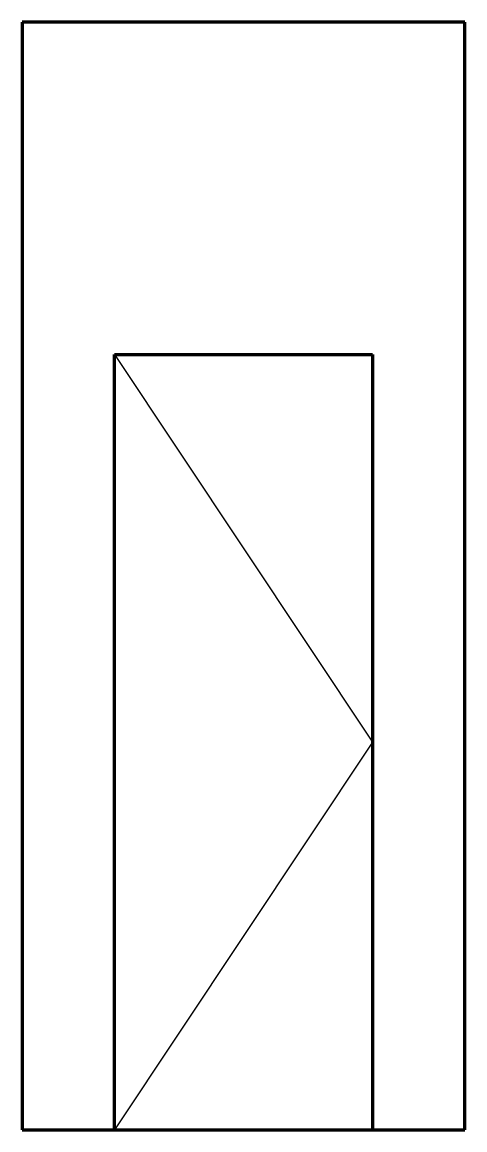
# Model space of a CAD drawing. Header units: millimetres. Extents: x 70 to 150, y 50 to 250.
import ezdxf

# ---------------------------------------------------------------- set-up
doc = ezdxf.new("R2010")
doc.units = ezdxf.units.MM
doc.layers.get('0').update_dxf_attribs({"lineweight": 25, "true_color": 0xffffff})

msp = doc.modelspace()

# ---------------------------------------------------------------- linework, layer by layer
at = {"lineweight": 140}
for p, q in [((150, 250), (70, 250)), ((70, 250), (70, 50)), ((150, 50), (150, 250)), ((86.67, 50), (86.67, 190)), ((86.67, 190), (133.33, 190)), ((133.33, 190), (133.33, 50)), ((70, 50), (150, 50))]:
    msp.add_line(p, q, dxfattribs=at)
for p, q in [((86.67, 190), (133.33, 120)), ((133.33, 120), (86.67, 50))]:
    msp.add_line(p, q)

doc.saveas('drawing.dxf')
